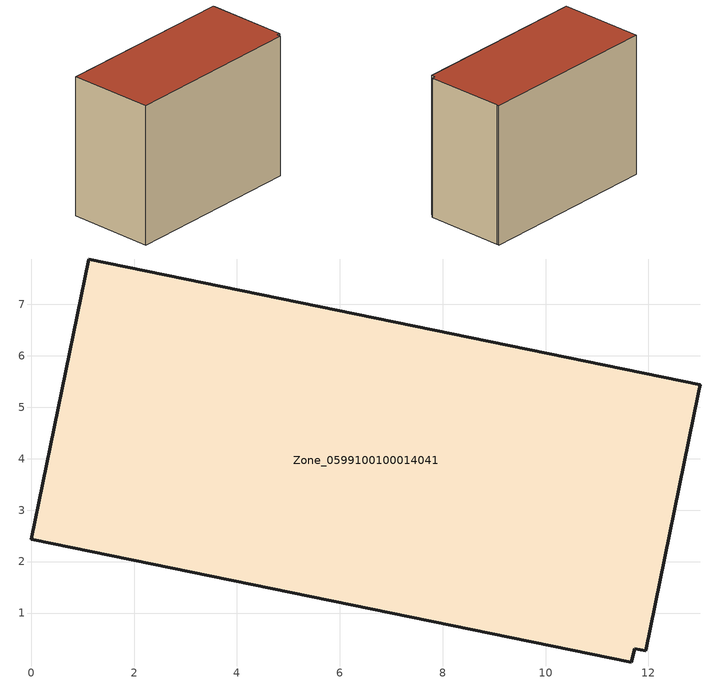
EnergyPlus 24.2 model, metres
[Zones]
Zone_0599100100014041
 floor ground (C_G): 11.95,0.26 11.73,0.31 11.67,0.05 0,2.43 1.12,7.88 13.01,5.44 12.98,5.31 12.97,5.26 z0
 wall outside (C_F): 12.98,5.31 13.01,5.44 1.12,7.88 0,2.43 11.67,0.05 11.73,0.31 11.95,0.26 12.97,5.26 12.98,5.31 z0:9.27
 roof outside (C_R): 11.73,0.31 11.95,0.26 12.97,5.26 12.98,5.31 13.01,5.44 1.12,7.88 0,2.43 11.67,0.05 z9.27
[BUILDING]
Pand.0599100100014041: North Axis=0; Terrain=City; Loads Convergence Tolerance Value=0.04; Temperature Convergence Tolerance Value=0.4; Solar Distribution=FullExterior; Maximum Number of Warmup Days=25; Minimum Number of Warmup Days=1
[Site:Location]
Rotterdam.The.Hague.AP_ZH_NLD Design_Conditions: Latitude=51.96; Longitude=4.45; Time Zone=1; Elevation=-4.5
[SITE:GROUNDTEMPERATURE:BUILDINGSURFACE]
18, 18, 18, 18, 18, 18, 18, 18, 18, 18, 18, 18
[MATERIAL] Thermal Absorptance=0.9; Solar Absorptance=0.7; Visible Absorptance=0.7
Name | Roughness | Thickness | Conductivity | Density | Specific Heat
G.TC.2015-2018 | MediumSmooth | 0.15 | 0.0428571 | 540 | 1210
F.TC.2015-2018 | Rough | 0.3 | 0.0666667 | 1920 | 840
R.TC.2015-2018 | MediumRough | 0.2 | 0.0333333 | 1500 | 1000
[CONSTRUCTION]
C_G: G.TC.2015-2018
C_F: F.TC.2015-2018
C_R: R.TC.2015-2018
[ZONE]
Zone_0599100100014041: Type=1; Multiplier=1; Ceiling Height=Autocalculate; Volume=Autocalculate; Floor Area=autocalculate; Part of Total Floor Area=Yes
[ZONEINFILTRATION:DESIGNFLOWRATE]
Infil_Zone_0599100100014041: Zone or ZoneList or Space or SpaceList=Zone_0599100100014041; Schedule=AlwaysOn; Design Flow Rate Calculation Method=Flow/Area; Flow Rate per Floor Area=0.0015; Constant Term Coefficient=1; Temperature Term Coefficient=0; Velocity Term Coefficient=0; Velocity Squared Term Coefficient=0
[HVACTEMPLATE:ZONE:IDEALLOADSAIRSYSTEM]
Zone_0599100100014041: Maximum Heating Supply Air Temperature=50; Minimum Cooling Supply Air Temperature=13; Maximum Heating Supply Air Humidity Ratio=0.0156; Minimum Cooling Supply Air Humidity Ratio=0.0077; Heating Limit=NoLimit; Cooling Limit=NoLimit; Dehumidification Control Type=ConstantSensibleHeatRatio; Cooling Sensible Heat Ratio=0.7; Dehumidification Setpoint=60; Humidification Control Type=None; Humidification Setpoint=30; Outdoor Air Method=None; Outdoor Air Flow Rate per Person=0.00944; Outdoor Air Flow Rate per Zone Floor Area=0; Outdoor Air Flow Rate per Zone=0; Demand Controlled Ventilation Type=None; Outdoor Air Economizer Type=NoEconomizer; Heat Recovery Type=None; Sensible Heat Recovery Effectiveness=0.7; Latent Heat Recovery Effectiveness=0.65
[ZONECONTROL:THERMOSTAT]
ThermostatControl_Zone_0599100100014041: Zone or ZoneList=Zone_0599100100014041; Control Type Schedule=DualSetpointControlType; Control 1=Thermostat_Zone_0599100100014041; Temperature Difference Between Cutout And Setpoint=0
[THERMOSTATSETPOINT:DUALSETPOINT]
Thermostat_Zone_0599100100014041: Heating Setpoint Temperature Schedule=HeatingSetpoint_Zone_0599100100014041; Cooling Setpoint Temperature Schedule=CoolingSetpoint_Zone_0599100100014041
[SCHEDULE:COMPACT]
HeatingSetpoint_Zone_0599100100014041: Through: 12/31, For: AllDays, Until: 24:00, 21
CoolingSetpoint_Zone_0599100100014041: Through: 12/31, For: AllDays, Until: 24:00, 24
DualSetpointControlType: Through: 12/31, For: AllDays, Until: 24:00, 4
AlwaysOn: Through: 12/31, For: AllDays, Until: 24:00, 1
